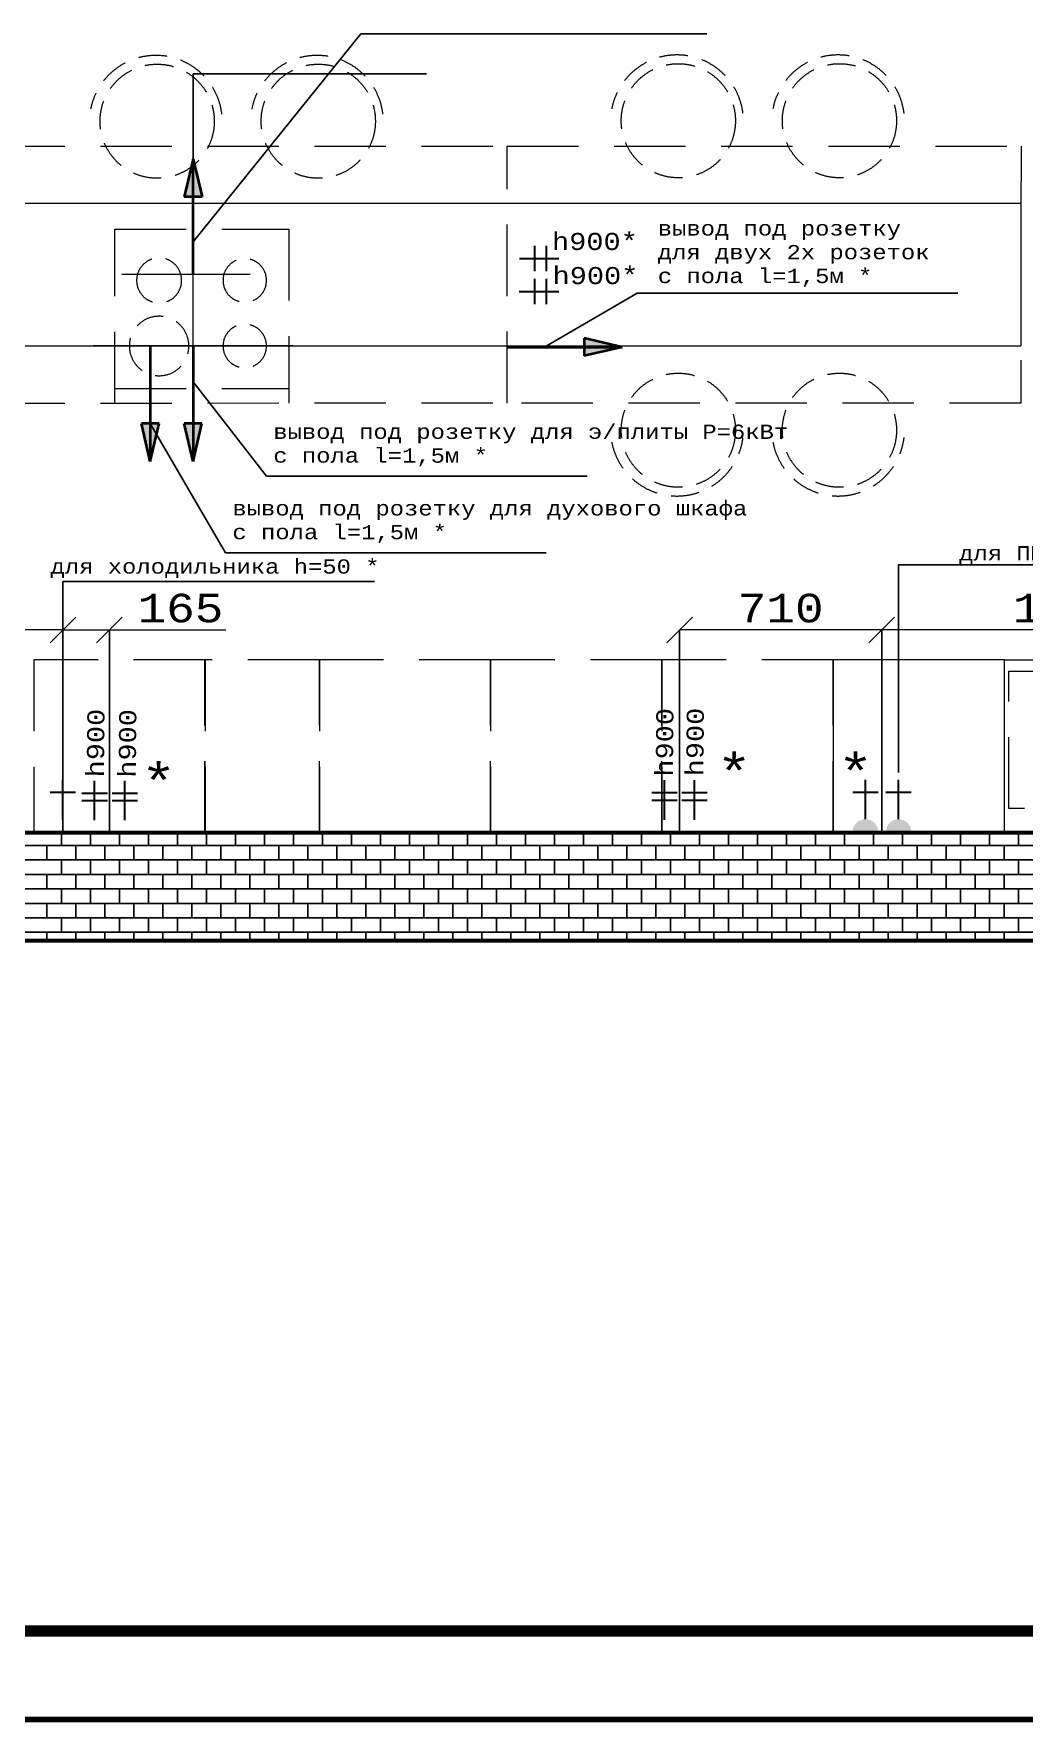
# Model space of a CAD drawing. Header units: millimetres. Extents: x 653176 to 972033, y 753746 to 925850.
# Drawn here: x 673332 to 676802, y 826453 to 832371 of the extents above; entities that cross this region are included whole.
import ezdxf

# ---------------------------------------------------------------- set-up
doc = ezdxf.new("R2010")
doc.units = ezdxf.units.MM
doc.header["$LTSCALE"] = 10
doc.linetypes.add('DASHDOTX2', pattern=[50.8, 25.4, -12.7, 0, -12.7])
doc.linetypes.add('DASHED', pattern=[0.75, 0.5, -0.25])
doc.layers.get('0').update_dxf_attribs({"color": 65, "lineweight": 25})
for name, color, linetype, lineweight in [('AL', 7, 'Continuous', 30), ('electro', 242, 'Continuous', 30), ('POTOLOK', 110, 'Continuous', 40), ('wall', 95, 'Continuous', 60), ('ОСИ', 75, 'DASHDOTX2', 0), ('размh150', 7, 'Continuous', 9), ('Стены', 7, 'Continuous', 25), ('ТЕКСТ1', 90, 'Continuous', 25)]:
    doc.layers.add(name, color=color, linetype=linetype, lineweight=lineweight)
doc.styles.add('acd-studio', font='cour.ttf')
doc.dimstyles.new('у', dxfattribs={"dimtxt": 100, "dimasz": 90, "dimexe": 1, "dimexo": 1, "dimgap": 20, "dimtad": 1, "dimtoh": 1, "dimdec": 0, "dimrnd": 5, "dimtxsty": 'acd-studio', "dimblk": 'OBLIQUE', "dimcen": 2.5, "dimclrt": 256, "dimadec": 0, "dimazin": 0, "dimtfac": 1, "dimtdec": 0, "dimtmove": 0, "dimatfit": 3, "dimfxl": 1, "dimlwd": -1, "dimarcsym": 0})

# ---------------------------------------------------------------- blocks, each defined once
blk = doc.blocks.new('_Oblique')
at = {"color": 0, "linetype": 'ByBlock', "lineweight": -2}
blk.add_line((-0.5, -0.5), (0.5, 0.5), dxfattribs=at)
blk = doc.blocks.new('*D623')
at = {"layer": 'Defpoints', "color": 0, "lineweight": 90, "transparency": 16777216}
for p in [(676302.9, 830281.2), (676302.9, 829572.5), (677622.1, 829571.6)]:
    blk.add_point(p, dxfattribs=at)
at = {"layer": 'размh150', "color": 0, "lineweight": -2, "transparency": 16777216}
for p, q in [((676302.9, 829573.5), (676302.9, 830282.2)), ((677622.1, 829572.6), (677622.1, 830282.2))]:
    blk.add_line(p, q, dxfattribs=at)
at = {"layer": 'размh150', "color": 0, "transparency": 16777216}
blk.add_line((677622.1, 830281.2), (676302.9, 830281.2), dxfattribs=at)
at = {"layer": 'размh150', "color": 0, "transparency": 16777216, "xscale": 90, "yscale": 90, "zscale": 90, "rotation": 180}
blk.add_blockref('_Oblique', (676302.9, 830281.2), dxfattribs=at)
at = {"layer": 'размh150', "color": 0, "transparency": 16777216, "xscale": 90, "yscale": 90, "zscale": 90}
blk.add_blockref('_Oblique', (677622.1, 830281.2), dxfattribs=at)
at = {"layer": 'размh150', "transparency": 16777216, "insert": (676962.5, 830357.4), "char_height": 100, "attachment_point": 5, "style": 'acd-studio'}
blk.add_mtext('1320', dxfattribs=at)
blk = doc.blocks.new('*D624')
at = {"layer": 'Defpoints', "color": 0, "lineweight": 90, "transparency": 16777216}
for p in [(675595, 830281.2), (676302.9, 829575.3), (675595, 829573.1)]:
    blk.add_point(p, dxfattribs=at)
at = {"layer": 'размh150', "color": 0, "lineweight": -2, "transparency": 16777216}
for p, q in [((675595, 829574.1), (675595, 830282.2)), ((676302.9, 829576.3), (676302.9, 830282.2))]:
    blk.add_line(p, q, dxfattribs=at)
at = {"layer": 'размh150', "color": 0, "transparency": 16777216}
blk.add_line((676302.9, 830281.2), (675595, 830281.2), dxfattribs=at)
at = {"layer": 'размh150', "color": 0, "transparency": 16777216, "xscale": 90, "yscale": 90, "zscale": 90, "rotation": 180}
blk.add_blockref('_Oblique', (675595, 830281.2), dxfattribs=at)
at = {"layer": 'размh150', "color": 0, "transparency": 16777216, "xscale": 90, "yscale": 90, "zscale": 90}
blk.add_blockref('_Oblique', (676302.9, 830281.2), dxfattribs=at)
at = {"layer": 'размh150', "transparency": 16777216, "insert": (675949, 830357.4), "char_height": 100, "attachment_point": 5, "style": 'acd-studio'}
blk.add_mtext('710', dxfattribs=at)
blk = doc.blocks.new('*D628')
at = {"layer": 'Defpoints', "color": 0, "lineweight": 90, "transparency": 16777216}
for p in [(672732.1, 830281.2), (672732.1, 829571.6), (673434.4, 829572.9)]:
    blk.add_point(p, dxfattribs=at)
at = {"layer": 'размh150', "color": 0, "lineweight": -2, "transparency": 16777216}
for p, q in [((672732.1, 829572.6), (672732.1, 830282.2)), ((673434.4, 829573.9), (673434.4, 830282.2))]:
    blk.add_line(p, q, dxfattribs=at)
at = {"layer": 'размh150', "color": 0, "transparency": 16777216}
blk.add_line((673434.4, 830281.2), (672732.1, 830281.2), dxfattribs=at)
at = {"layer": 'размh150', "color": 0, "transparency": 16777216, "xscale": 90, "yscale": 90, "zscale": 90, "rotation": 180}
blk.add_blockref('_Oblique', (672732.1, 830281.2), dxfattribs=at)
at = {"layer": 'размh150', "color": 0, "transparency": 16777216, "xscale": 90, "yscale": 90, "zscale": 90}
blk.add_blockref('_Oblique', (673434.4, 830281.2), dxfattribs=at)
at = {"layer": 'размh150', "transparency": 16777216, "insert": (673083.2, 830357.4), "char_height": 100, "attachment_point": 5, "style": 'acd-studio'}
blk.add_mtext('700', dxfattribs=at)
blk = doc.blocks.new('A$C7ACB7CC7')
at = {"layer": 'POTOLOK'}
h = blk.add_hatch(color=256, dxfattribs=at)
h.paths.add_polyline_path([(-40, 350), (0, 350), (0, 520)])
h.paths.add_polyline_path([(0, 520), (0, 350), (40, 350)])
for p, q in [((0, 520), (-40, 350)), ((0, 0), (0, 520)), ((0, 520), (40, 350)), ((-40, 350), (40, 350))]:
    blk.add_line(p, q, dxfattribs=at)
blk = doc.blocks.new('*D643')
at = {"layer": 'Defpoints', "color": 0, "lineweight": 90, "transparency": 16777216}
for p in [(673597.2, 830281.2), (673434.4, 829574.7), (673597.2, 829572.6)]:
    blk.add_point(p, dxfattribs=at)
at = {"layer": 'размh150', "color": 0, "lineweight": -2, "transparency": 16777216}
for p, q in [((673434.4, 829575.7), (673434.4, 830282.2)), ((673597.2, 829573.6), (673597.2, 830282.2))]:
    blk.add_line(p, q, dxfattribs=at)
at = {"layer": 'размh150', "color": 0, "transparency": 16777216}
for p, q in [((673434.4, 830281.2), (673597.2, 830281.2)), ((673597.2, 830281.2), (674005.4, 830281.2))]:
    blk.add_line(p, q, dxfattribs=at)
at = {"layer": 'размh150', "color": 0, "transparency": 16777216, "xscale": 90, "yscale": 90, "zscale": 90, "rotation": 180}
blk.add_blockref('_Oblique', (673434.4, 830281.2), dxfattribs=at)
at = {"layer": 'размh150', "color": 0, "transparency": 16777216, "xscale": 90, "yscale": 90, "zscale": 90}
blk.add_blockref('_Oblique', (673597.2, 830281.2), dxfattribs=at)
at = {"layer": 'размh150', "transparency": 16777216, "insert": (673846.3, 830357.4), "char_height": 100, "attachment_point": 5, "style": 'acd-studio'}
blk.add_mtext('165', dxfattribs=at)

msp = doc.modelspace()

# ---------------------------------------------------------------- hatches: boundary and pattern name
at = {"layer": 'electro'}
for points in [[(676201.5, 829575.3), (676290.4, 829575.3, 0.959653)], [(676317.7, 829575.3), (676406.5, 829575.3, 0.959653)]]:
    msp.add_hatch(color=7, dxfattribs=at).paths.add_polyline_path(points)

# ---------------------------------------------------------------- linework, layer by layer
at = {"layer": 'AL', "color": 7}
for p, q in [((673332.1, 829571.6), (673932.1, 829571.6)), ((673332.8, 829571.6), (673932.8, 829571.6)), ((673932.8, 829571.6), (674332.8, 829571.6)), ((674332.8, 829571.6), (674932.8, 829571.6)), ((674932.8, 829571.6), (675532.8, 829571.6)), ((675532.8, 829571.6), (676132.8, 829571.6))]:
    msp.add_line(p, q, dxfattribs=at)
at = {"layer": 'AL', "color": 7, "lineweight": 50, "const_width": 20}
msp.add_lwpolyline([(668453.9, 841312.7), (689453.9, 841312.7), (689453.9, 826462.7), (668453.9, 826462.7), (668453.9, 841312.7)], dxfattribs=at)
for points in [[(669503.9, 841012.7), (689153.9, 841012.7), (689153.9, 826762.7), (669503.9, 826762.7)], [(669513.9, 841002.7), (689143.9, 841002.7), (689143.9, 826772.7), (669513.9, 826772.7)], [(669523.9, 840992.7), (689133.9, 840992.7), (689133.9, 826782.7), (669523.9, 826782.7)]]:
    msp.add_lwpolyline(points, close=True, dxfattribs=at)
at = {"layer": 'electro', "color": 7}
for points in [[(675086.4, 831627.8), (675086.3, 831538.9)], [(675127.7, 831627.8), (675127.6, 831538.9)], [(675033.5, 831583.4), (675172, 831583.3)], [(675033.4, 831468), (675172, 831467.9)], [(675086.3, 831512.4), (675086.3, 831423.5)], [(675127.6, 831512.4), (675127.6, 831423.5)], [(673434.3, 829617.3), (673434.3, 829755.9)], [(673545.7, 829614.3), (673545.7, 829752.8)], [(673545.7, 829614.3), (673545.7, 829752.8)], [(673651.1, 829614.3), (673651.1, 829752.8)], [(673651.1, 829614.3), (673651.1, 829752.8)], [(675541.6, 829615.7), (675541.6, 829754.3)], [(675541.6, 829615.7), (675541.6, 829754.3)], [(675646.9, 829615.7), (675646.9, 829754.3)], [(675646.9, 829615.7), (675646.9, 829754.3)], [(676245.9, 829617.9), (676245.9, 829756.5)], [(676245.9, 829617.9), (676245.9, 829756.5)], [(676245.9, 829617.9), (676245.9, 829756.5)], [(676362, 829617.9), (676362, 829756.5)], [(676362, 829617.9), (676362, 829756.5)], [(673478.8, 829711.5), (673389.9, 829711.5)], [(673590.2, 829708.5), (673501.3, 829708.5)], [(673695.5, 829708.5), (673606.6, 829708.5)], [(675586, 829709.9), (675497.2, 829709.9)], [(675691.3, 829709.9), (675602.5, 829709.9)], [(676290.3, 829712.1), (676201.5, 829712.1)], [(676290.3, 829712.1), (676201.5, 829712.1)], [(676406.5, 829712.1), (676317.6, 829712.1)], [(676406.5, 829712.1), (676317.6, 829712.1)], [(673501.3, 829683.6), (673590.2, 829683.6)], [(673606.6, 829683.6), (673695.5, 829683.6)], [(675497.2, 829685), (675586, 829685)], [(675602.5, 829685), (675691.3, 829685)]]:
    msp.add_lwpolyline(points, dxfattribs=at)
at = {"layer": 'wall', "color": 7}
for p, q in [((672732.1, 829571.6), (678012.1, 829571.6)), ((678392.1, 829191.6), (671722.1, 829191.6))]:
    msp.add_line(p, q, dxfattribs=at)
at = {"layer": 'ОСИ', "color": 7, "linetype": 'DASHED', "ltscale": 50}
for p, q in [((673190.8, 831977.2), (674990.8, 831977.2)), ((674990.7, 831076.6), (674991, 831976.6)), ((674990.8, 831077.3), (674990.8, 831977.2)), ((674991, 831976.6), (676791, 831976.6)), ((676791, 831976.6), (676790.7, 831076.6)), ((673616.5, 831076.6), (673616.5, 831686.6)), ((673616.5, 831686.6), (674226.5, 831686.6)), ((674226.5, 831686.6), (674226.5, 831076.6)), ((673616.5, 831127.4), (674226.5, 831127.4)), ((673190.9, 831076.5), (674990.8, 831077.3)), ((676790.7, 831076.6), (674990.7, 831076.6)), ((673932.1, 830176.6), (673332.1, 830176.6)), ((673332.8, 830176.6), (673332.8, 829571.6)), ((673932.8, 830176.6), (673332.8, 830176.6)), ((673932.1, 829571.6), (673932.1, 830176.6)), ((673932.8, 829571.6), (673932.8, 830176.6)), ((673932.8, 830176.6), (673932.8, 829571.6)), ((674332.8, 830176.6), (673932.8, 830176.6)), ((674332.8, 830176.6), (674332.8, 829571.6)), ((674932.8, 830176.6), (674332.8, 830176.6)), ((674332.8, 829571.6), (674332.8, 830176.6)), ((674932.8, 829571.6), (674932.8, 830176.6)), ((674932.8, 830176.6), (674932.8, 829571.6)), ((675532.8, 830176.6), (674932.8, 830176.6)), ((675532.8, 830176.6), (675532.8, 829571.6)), ((676132.8, 830176.6), (675532.8, 830176.6)), ((675532.8, 829571.6), (675532.8, 830176.6)), ((676132.8, 829571.6), (676132.8, 830176.6)), ((676748.6, 829655.2), (676748.6, 830137.4)), ((676748.6, 830137.4), (677553.5, 830137.4)), ((677553.5, 829655.2), (676748.6, 829655.2))]:
    msp.add_line(p, q, dxfattribs=at)
at = {"layer": 'ОСИ', "color": 7, "linetype": 'DASHED', "ltscale": 0.1}
for points in [[(673190.9, 831776.8), (676790.7, 831776.8), (676790.6, 831276.6), (673190.8, 831276.6)], [(676732.8, 830176.6), (677569.5, 830176.6), (677569.5, 829571.6), (676732.8, 829571.6)]]:
    msp.add_lwpolyline(points, close=True, dxfattribs=at)
for points in [[(673890.8, 831302.9), (673890.8, 831752.1)], [(674090.8, 831527.5), (673640.8, 831527.6)], [(673890.9, 831076.4), (673890.8, 831390.1)], [(673540.9, 831278.3), (674240.9, 831278.1)], [(676132.8, 830176.6), (676132.8, 829571.6), (676732.8, 829571.6), (676732.8, 830176.6), (676132.8, 830176.6)], [(676132.8, 830176.6), (676132.8, 829571.6), (676732.8, 829571.6), (676732.8, 830176.6), (676132.8, 830176.6)]]:
    msp.add_lwpolyline(points, dxfattribs=at)
at = {"layer": 'ОСИ', "color": 7, "linetype": 'DASHED', "ltscale": 20}
for centre in [(673764.7, 832064.5), (674329.1, 832064.5), (675590.5, 832066.2), (676154.9, 832066.2), (675590.5, 830981.4), (676154.9, 830981.4)]:
    msp.add_circle(centre, 200, dxfattribs=at)
for centre, radius, start, end in [((675585.8, 832064), 232.8, 6.68816, 168.98875), ((676150.2, 832064), 232.8, 6.68816, 168.98875), ((673760.1, 832062.3), 232.8, 6.68816, 168.98875), ((674324.5, 832062.3), 232.8, 6.68816, 168.98875), ((673771.5, 831506.6), 78.8, 0, 180), ((674071.5, 831506.6), 76.2, 0, 180), ((673771.5, 831506.6), 78.8, 180, 0), ((674071.5, 831506.6), 76.2, 180, 0), ((673771.5, 831276.6), 104.2, 0, 180), ((674071.5, 831276.6), 76.2, 0, 180), ((673771.5, 831276.6), 104.2, 180, 0), ((674071.5, 831276.6), 76.2, 180, 0), ((675585.8, 830983.6), 232.8, 191.01126, 353.31184), ((676150.2, 830983.6), 232.8, 191.01126, 353.31184)]:
    msp.add_arc(centre, radius, start, end, dxfattribs=at)
at = {"layer": 'Стены', "color": 7}
for p, q in [((671722.1, 829526.3), (678392.1, 829526.3)), ((673378.6, 829475.5), (673378.6, 829526.3)), ((673429.4, 829526.3), (673429.4, 829571.6)), ((673480.2, 829475.5), (673480.2, 829526.3)), ((673531, 829526.3), (673531, 829571.6)), ((673581.8, 829475.5), (673581.8, 829526.3)), ((673632.6, 829526.3), (673632.6, 829571.6)), ((673683.4, 829475.5), (673683.4, 829526.3)), ((673734.2, 829526.3), (673734.2, 829571.6)), ((673785, 829475.5), (673785, 829526.3)), ((673835.8, 829526.3), (673835.8, 829571.6)), ((673886.6, 829475.5), (673886.6, 829526.3)), ((673937.4, 829526.3), (673937.4, 829571.6)), ((673988.2, 829475.5), (673988.2, 829526.3)), ((674039, 829526.3), (674039, 829571.6)), ((674089.8, 829475.5), (674089.8, 829526.3)), ((674140.6, 829526.3), (674140.6, 829571.6)), ((674191.4, 829475.5), (674191.4, 829526.3)), ((674242.2, 829526.3), (674242.2, 829571.6)), ((674293, 829475.5), (674293, 829526.3)), ((674343.8, 829526.3), (674343.8, 829571.6)), ((674394.6, 829475.5), (674394.6, 829526.3)), ((674445.4, 829526.3), (674445.4, 829571.6)), ((674496.2, 829475.5), (674496.2, 829526.3)), ((674547, 829526.3), (674547, 829571.6)), ((674597.8, 829475.5), (674597.8, 829526.3)), ((674648.6, 829526.3), (674648.6, 829571.6)), ((674699.4, 829475.5), (674699.4, 829526.3)), ((674750.2, 829526.3), (674750.2, 829571.6)), ((674801, 829475.5), (674801, 829526.3)), ((674851.8, 829526.3), (674851.8, 829571.6)), ((674902.6, 829475.5), (674902.6, 829526.3)), ((674953.4, 829526.3), (674953.4, 829571.6)), ((675004.2, 829475.5), (675004.2, 829526.3)), ((675055, 829526.3), (675055, 829571.6)), ((675105.8, 829475.5), (675105.8, 829526.3)), ((675156.6, 829526.3), (675156.6, 829571.6)), ((675207.4, 829475.5), (675207.4, 829526.3)), ((675258.2, 829526.3), (675258.2, 829571.6)), ((675309, 829475.5), (675309, 829526.3)), ((675359.8, 829526.3), (675359.8, 829571.6)), ((675410.6, 829475.5), (675410.6, 829526.3)), ((675461.4, 829526.3), (675461.4, 829571.6)), ((675512.2, 829475.5), (675512.2, 829526.3)), ((675563, 829526.3), (675563, 829571.6)), ((675613.8, 829475.5), (675613.8, 829526.3)), ((675664.6, 829526.3), (675664.6, 829571.6)), ((675715.4, 829475.5), (675715.4, 829526.3)), ((675766.2, 829526.3), (675766.2, 829571.6)), ((675817, 829475.5), (675817, 829526.3)), ((675867.8, 829526.3), (675867.8, 829571.6)), ((675918.6, 829475.5), (675918.6, 829526.3)), ((675969.4, 829526.3), (675969.4, 829571.6)), ((676020.2, 829475.5), (676020.2, 829526.3)), ((676071, 829526.3), (676071, 829571.6)), ((676121.8, 829475.5), (676121.8, 829526.3)), ((676172.6, 829526.3), (676172.6, 829571.6)), ((676223.4, 829475.5), (676223.4, 829526.3)), ((676274.2, 829526.3), (676274.2, 829571.6)), ((676325, 829475.5), (676325, 829526.3)), ((676375.8, 829526.3), (676375.8, 829571.6)), ((676426.6, 829475.5), (676426.6, 829526.3)), ((676477.4, 829526.3), (676477.4, 829571.6)), ((676528.2, 829475.5), (676528.2, 829526.3)), ((676579, 829526.3), (676579, 829571.6)), ((676629.8, 829475.5), (676629.8, 829526.3)), ((676680.6, 829526.3), (676680.6, 829571.6)), ((676731.4, 829475.5), (676731.4, 829526.3)), ((676782.2, 829526.3), (676782.2, 829571.6)), ((671722.1, 829475.5), (678392.1, 829475.5)), ((673429.4, 829424.7), (673429.4, 829475.5)), ((673531, 829424.7), (673531, 829475.5)), ((673632.6, 829424.7), (673632.6, 829475.5)), ((673734.2, 829424.7), (673734.2, 829475.5)), ((673835.8, 829424.7), (673835.8, 829475.5)), ((673937.4, 829424.7), (673937.4, 829475.5)), ((674039, 829424.7), (674039, 829475.5)), ((674140.6, 829424.7), (674140.6, 829475.5)), ((674242.2, 829424.7), (674242.2, 829475.5)), ((674343.8, 829424.7), (674343.8, 829475.5)), ((674445.4, 829424.7), (674445.4, 829475.5)), ((674547, 829424.7), (674547, 829475.5)), ((674648.6, 829424.7), (674648.6, 829475.5)), ((674750.2, 829424.7), (674750.2, 829475.5)), ((674851.8, 829424.7), (674851.8, 829475.5)), ((674953.4, 829424.7), (674953.4, 829475.5)), ((675055, 829424.7), (675055, 829475.5)), ((675156.6, 829424.7), (675156.6, 829475.5)), ((675258.2, 829424.7), (675258.2, 829475.5)), ((675359.8, 829424.7), (675359.8, 829475.5)), ((675461.4, 829424.7), (675461.4, 829475.5)), ((675563, 829424.7), (675563, 829475.5)), ((675664.6, 829424.7), (675664.6, 829475.5)), ((675766.2, 829424.7), (675766.2, 829475.5)), ((675867.8, 829424.7), (675867.8, 829475.5)), ((675969.4, 829424.7), (675969.4, 829475.5)), ((676071, 829424.7), (676071, 829475.5)), ((676172.6, 829424.7), (676172.6, 829475.5)), ((676274.2, 829424.7), (676274.2, 829475.5)), ((676375.8, 829424.7), (676375.8, 829475.5)), ((676477.4, 829424.7), (676477.4, 829475.5)), ((676579, 829424.7), (676579, 829475.5)), ((676680.6, 829424.7), (676680.6, 829475.5)), ((676782.2, 829424.7), (676782.2, 829475.5)), ((671722.1, 829424.7), (678392.1, 829424.7)), ((673378.6, 829373.9), (673378.6, 829424.7)), ((673480.2, 829373.9), (673480.2, 829424.7)), ((673581.8, 829373.9), (673581.8, 829424.7)), ((673683.4, 829373.9), (673683.4, 829424.7)), ((673785, 829373.9), (673785, 829424.7)), ((673886.6, 829373.9), (673886.6, 829424.7)), ((673988.2, 829373.9), (673988.2, 829424.7)), ((674089.8, 829373.9), (674089.8, 829424.7)), ((674191.4, 829373.9), (674191.4, 829424.7)), ((674293, 829373.9), (674293, 829424.7)), ((674394.6, 829373.9), (674394.6, 829424.7)), ((674496.2, 829373.9), (674496.2, 829424.7)), ((674597.8, 829373.9), (674597.8, 829424.7)), ((674699.4, 829373.9), (674699.4, 829424.7)), ((674801, 829373.9), (674801, 829424.7)), ((674902.6, 829373.9), (674902.6, 829424.7)), ((675004.2, 829373.9), (675004.2, 829424.7)), ((675105.8, 829373.9), (675105.8, 829424.7)), ((675207.4, 829373.9), (675207.4, 829424.7)), ((675309, 829373.9), (675309, 829424.7)), ((675410.6, 829373.9), (675410.6, 829424.7)), ((675512.2, 829373.9), (675512.2, 829424.7)), ((675613.8, 829373.9), (675613.8, 829424.7)), ((675715.4, 829373.9), (675715.4, 829424.7)), ((675817, 829373.9), (675817, 829424.7)), ((675918.6, 829373.9), (675918.6, 829424.7)), ((676020.2, 829373.9), (676020.2, 829424.7)), ((676121.8, 829373.9), (676121.8, 829424.7)), ((676223.4, 829373.9), (676223.4, 829424.7)), ((676325, 829373.9), (676325, 829424.7)), ((676426.6, 829373.9), (676426.6, 829424.7)), ((676528.2, 829373.9), (676528.2, 829424.7)), ((676629.8, 829373.9), (676629.8, 829424.7)), ((676731.4, 829373.9), (676731.4, 829424.7)), ((671722.1, 829373.9), (678392.1, 829373.9)), ((673429.4, 829323.1), (673429.4, 829373.9)), ((673531, 829323.1), (673531, 829373.9)), ((673632.6, 829323.1), (673632.6, 829373.9)), ((673734.2, 829323.1), (673734.2, 829373.9)), ((673835.8, 829323.1), (673835.8, 829373.9)), ((673937.4, 829323.1), (673937.4, 829373.9)), ((674039, 829323.1), (674039, 829373.9)), ((674140.6, 829323.1), (674140.6, 829373.9)), ((674242.2, 829323.1), (674242.2, 829373.9)), ((674343.8, 829323.1), (674343.8, 829373.9)), ((674445.4, 829323.1), (674445.4, 829373.9)), ((674547, 829323.1), (674547, 829373.9)), ((674648.6, 829323.1), (674648.6, 829373.9)), ((674750.2, 829323.1), (674750.2, 829373.9)), ((674851.8, 829323.1), (674851.8, 829373.9)), ((674953.4, 829323.1), (674953.4, 829373.9)), ((675055, 829323.1), (675055, 829373.9)), ((675156.6, 829323.1), (675156.6, 829373.9)), ((675258.2, 829323.1), (675258.2, 829373.9)), ((675359.8, 829323.1), (675359.8, 829373.9)), ((675461.4, 829323.1), (675461.4, 829373.9)), ((675563, 829323.1), (675563, 829373.9)), ((675664.6, 829323.1), (675664.6, 829373.9)), ((675766.2, 829323.1), (675766.2, 829373.9)), ((675867.8, 829323.1), (675867.8, 829373.9)), ((675969.4, 829323.1), (675969.4, 829373.9)), ((676071, 829323.1), (676071, 829373.9)), ((676172.6, 829323.1), (676172.6, 829373.9)), ((676274.2, 829323.1), (676274.2, 829373.9)), ((676375.8, 829323.1), (676375.8, 829373.9)), ((676477.4, 829323.1), (676477.4, 829373.9)), ((676579, 829323.1), (676579, 829373.9)), ((676680.6, 829323.1), (676680.6, 829373.9)), ((676782.2, 829323.1), (676782.2, 829373.9)), ((671722.1, 829323.1), (678392.1, 829323.1)), ((673378.6, 829272.3), (673378.6, 829323.1)), ((673480.2, 829272.3), (673480.2, 829323.1)), ((673581.8, 829272.3), (673581.8, 829323.1)), ((673683.4, 829272.3), (673683.4, 829323.1)), ((673785, 829272.3), (673785, 829323.1)), ((673886.6, 829272.3), (673886.6, 829323.1)), ((673988.2, 829272.3), (673988.2, 829323.1)), ((674089.8, 829272.3), (674089.8, 829323.1)), ((674191.4, 829272.3), (674191.4, 829323.1)), ((674293, 829272.3), (674293, 829323.1)), ((674394.6, 829272.3), (674394.6, 829323.1)), ((674496.2, 829272.3), (674496.2, 829323.1)), ((674597.8, 829272.3), (674597.8, 829323.1)), ((674699.4, 829272.3), (674699.4, 829323.1)), ((674801, 829272.3), (674801, 829323.1)), ((674902.6, 829272.3), (674902.6, 829323.1)), ((675004.2, 829272.3), (675004.2, 829323.1)), ((675105.8, 829272.3), (675105.8, 829323.1)), ((675207.4, 829272.3), (675207.4, 829323.1)), ((675309, 829272.3), (675309, 829323.1)), ((675410.6, 829272.3), (675410.6, 829323.1)), ((675512.2, 829272.3), (675512.2, 829323.1)), ((675613.8, 829272.3), (675613.8, 829323.1)), ((675715.4, 829272.3), (675715.4, 829323.1)), ((675817, 829272.3), (675817, 829323.1)), ((675918.6, 829272.3), (675918.6, 829323.1)), ((676020.2, 829272.3), (676020.2, 829323.1)), ((676121.8, 829272.3), (676121.8, 829323.1)), ((676223.4, 829272.3), (676223.4, 829323.1)), ((676325, 829272.3), (676325, 829323.1)), ((676426.6, 829272.3), (676426.6, 829323.1)), ((676528.2, 829272.3), (676528.2, 829323.1)), ((676629.8, 829272.3), (676629.8, 829323.1)), ((676731.4, 829272.3), (676731.4, 829323.1)), ((671722.1, 829272.3), (678392.1, 829272.3)), ((671722.1, 829221.5), (678392.1, 829221.5)), ((673378.6, 829191.6), (673378.6, 829221.5)), ((673429.4, 829221.5), (673429.4, 829272.3)), ((673480.2, 829191.6), (673480.2, 829221.5)), ((673531, 829221.5), (673531, 829272.3)), ((673581.8, 829191.6), (673581.8, 829221.5)), ((673632.6, 829221.5), (673632.6, 829272.3)), ((673683.4, 829191.6), (673683.4, 829221.5)), ((673734.2, 829221.5), (673734.2, 829272.3)), ((673785, 829191.6), (673785, 829221.5)), ((673835.8, 829221.5), (673835.8, 829272.3)), ((673886.6, 829191.6), (673886.6, 829221.5)), ((673937.4, 829221.5), (673937.4, 829272.3)), ((673988.2, 829191.6), (673988.2, 829221.5)), ((674039, 829221.5), (674039, 829272.3)), ((674089.8, 829191.6), (674089.8, 829221.5)), ((674140.6, 829221.5), (674140.6, 829272.3)), ((674191.4, 829191.6), (674191.4, 829221.5)), ((674242.2, 829221.5), (674242.2, 829272.3)), ((674293, 829191.6), (674293, 829221.5)), ((674343.8, 829221.5), (674343.8, 829272.3)), ((674394.6, 829191.6), (674394.6, 829221.5)), ((674445.4, 829221.5), (674445.4, 829272.3)), ((674496.2, 829191.6), (674496.2, 829221.5)), ((674547, 829221.5), (674547, 829272.3)), ((674597.8, 829191.6), (674597.8, 829221.5)), ((674648.6, 829221.5), (674648.6, 829272.3)), ((674699.4, 829191.6), (674699.4, 829221.5)), ((674750.2, 829221.5), (674750.2, 829272.3)), ((674801, 829191.6), (674801, 829221.5)), ((674851.8, 829221.5), (674851.8, 829272.3)), ((674902.6, 829191.6), (674902.6, 829221.5)), ((674953.4, 829221.5), (674953.4, 829272.3)), ((675004.2, 829191.6), (675004.2, 829221.5)), ((675055, 829221.5), (675055, 829272.3)), ((675105.8, 829191.6), (675105.8, 829221.5)), ((675156.6, 829221.5), (675156.6, 829272.3)), ((675207.4, 829191.6), (675207.4, 829221.5)), ((675258.2, 829221.5), (675258.2, 829272.3)), ((675309, 829191.6), (675309, 829221.5)), ((675359.8, 829221.5), (675359.8, 829272.3)), ((675410.6, 829191.6), (675410.6, 829221.5)), ((675461.4, 829221.5), (675461.4, 829272.3)), ((675512.2, 829191.6), (675512.2, 829221.5)), ((675563, 829221.5), (675563, 829272.3)), ((675613.8, 829191.6), (675613.8, 829221.5)), ((675664.6, 829221.5), (675664.6, 829272.3)), ((675715.4, 829191.6), (675715.4, 829221.5)), ((675766.2, 829221.5), (675766.2, 829272.3)), ((675817, 829191.6), (675817, 829221.5)), ((675867.8, 829221.5), (675867.8, 829272.3)), ((675918.6, 829191.6), (675918.6, 829221.5)), ((675969.4, 829221.5), (675969.4, 829272.3)), ((676020.2, 829191.6), (676020.2, 829221.5)), ((676071, 829221.5), (676071, 829272.3)), ((676121.8, 829191.6), (676121.8, 829221.5)), ((676172.6, 829221.5), (676172.6, 829272.3)), ((676223.4, 829191.6), (676223.4, 829221.5)), ((676274.2, 829221.5), (676274.2, 829272.3)), ((676325, 829191.6), (676325, 829221.5)), ((676375.8, 829221.5), (676375.8, 829272.3)), ((676426.6, 829191.6), (676426.6, 829221.5)), ((676477.4, 829221.5), (676477.4, 829272.3)), ((676528.2, 829191.6), (676528.2, 829221.5)), ((676579, 829221.5), (676579, 829272.3)), ((676629.8, 829191.6), (676629.8, 829221.5)), ((676680.6, 829221.5), (676680.6, 829272.3)), ((676731.4, 829191.6), (676731.4, 829221.5)), ((676782.2, 829221.5), (676782.2, 829272.3))]:
    msp.add_line(p, q, dxfattribs=at)
at = {"layer": 'ТЕКСТ1', "color": 7, "ltscale": 180}
for p, q in [((674477.6, 832370.9), (673890.8, 831641.3)), ((674477.6, 832370.9), (675690.5, 832370.9)), ((675446, 831462.2), (675127.1, 831276.6)), ((675446, 831462.2), (676569.9, 831462.2)), ((674147.2, 830820.5), (673890.7, 831150.7)), ((674003.9, 830552.1), (673740.6, 831004.6)), ((674147.2, 830820.5), (675271, 830820.5)), ((674003.9, 830552.1), (675127.8, 830552.1))]:
    msp.add_line(p, q, dxfattribs=at)
at = {"layer": 'ТЕКСТ1', "color": 7, "ltscale": 5}
for p, q in [((673890.8, 831888.8), (673890.8, 832231.2)), ((673890.8, 832231.2), (674708.1, 832231.2))]:
    msp.add_line(p, q, dxfattribs=at)
at = {"layer": 'ТЕКСТ1', "color": 7, "ltscale": 180}
for points in [[(676362, 829781.2), (676362, 830509.9), (677454.2, 830509.9)], [(673434.4, 829781.6), (673434.4, 830451.5), (674526.6, 830451.5)]]:
    msp.add_lwpolyline(points, dxfattribs=at)

# ---------------------------------------------------------------- block references
at = {"layer": 'POTOLOK', "color": 7, "xscale": -0.7775999999999998, "yscale": 0.7775999999999998, "zscale": 0.7775999999999998}
msp.add_blockref('A$C7ACB7CC7', (673890.8, 831527.5), dxfattribs=at)
at = {"layer": 'POTOLOK', "xscale": 0.7775999999999998, "yscale": 0.7775999999999998, "zscale": 0.7775999999999998, "rotation": 270}
msp.add_blockref('A$C7ACB7CC7', (674988.8, 831272.9), dxfattribs=at)
at = {"layer": 'POTOLOK', "color": 7, "xscale": 0.7775999999999998, "yscale": 0.7775999999999998, "zscale": 0.7775999999999998, "rotation": 179.9733560845759}
for p in [(673740.7, 831276.7), (673890.7, 831276.7)]:
    msp.add_blockref('A$C7ACB7CC7', p, dxfattribs=at)

# ---------------------------------------------------------------- texts
at = {"layer": 'ТЕКСТ1', "color": 7, "ltscale": 200, "style": 'acd-studio'}
for s, insert, char_height, attachment_point in [('вывод под розетку \\Pдля двух 2х розеток\\Pс пола l=1,5м *', (675518.5, 831598.8), 50, 4), ('h900*', (675298.3, 831642.6), 60, 5), ('h900*', (675300.2, 831523), 60, 5), ('вывод под розетку для э/плиты P=6кВт\\Pс пола l=1,5м *', (674171.5, 830927.7), 50, 4), ('вывод под розетку для духового шкафа\\Pс пола l=1,5м *', (674028.2, 830659.2), 50, 4), ('для ПММ h50 *', (676899.9, 830542.5), 50, 5), ('для холодильника h=50 *', (673967.4, 830496.2), 50, 5)]:
    msp.add_mtext(s, dxfattribs=dict(at, insert=insert, char_height=char_height, attachment_point=attachment_point))
at = {"layer": 'ТЕКСТ1', "ltscale": 200, "char_height": 60, "attachment_point": 5, "rotation": 89.41863, "style": 'acd-studio'}
for insert in [(673549.6, 829884.8), (673661.2, 829883.7), (675542.8, 829887.5), (675649.5, 829888.6)]:
    msp.add_mtext('h900', dxfattribs=dict(at, insert=insert))
at = {"layer": 'ТЕКСТ1', "color": 7, "char_height": 125, "width": 165.32, "attachment_point": 4, "style": 'acd-studio'}
for insert in [(673707, 829746.8), (675723.2, 829780.4), (676148.4, 829780.4)]:
    msp.add_mtext('*', dxfattribs=dict(at, insert=insert))

# ---------------------------------------------------------------- dimensions: what is measured, and where the dimension line sits
at = {"layer": 'размh150', "color": 7}
for base, p1, p2, picture, middle in [((672732.1, 830281.2), (673434.4, 829572.9), (672732.1, 829571.6), '*D628', (673083.2, 830357.4)), ((675595, 830281.2), (676302.9, 829575.3), (675595, 829573.1), '*D624', (675949, 830357.4)), ((676302.9, 830281.2), (677622.1, 829571.6), (676302.9, 829572.5), '*D623', (676962.5, 830357.4))]:
    dim = msp.add_linear_dim(base=base, p1=p1, p2=p2, dimstyle='у', dxfattribs=at)
    dim.commit()
    dim.dimension.update_dxf_attribs({"geometry": picture, "text_midpoint": middle})
at = {"layer": 'размh150'}
dim = msp.add_linear_dim(base=(673597.2, 830281.2), p1=(673434.4, 829574.7), p2=(673597.2, 829572.6), dimstyle='у', dxfattribs=at)
dim.commit()
dim.dimension.update_dxf_attribs({"geometry": '*D643', "text_midpoint": (673846.3, 830357.4)})

doc.saveas('drawing.dxf')
